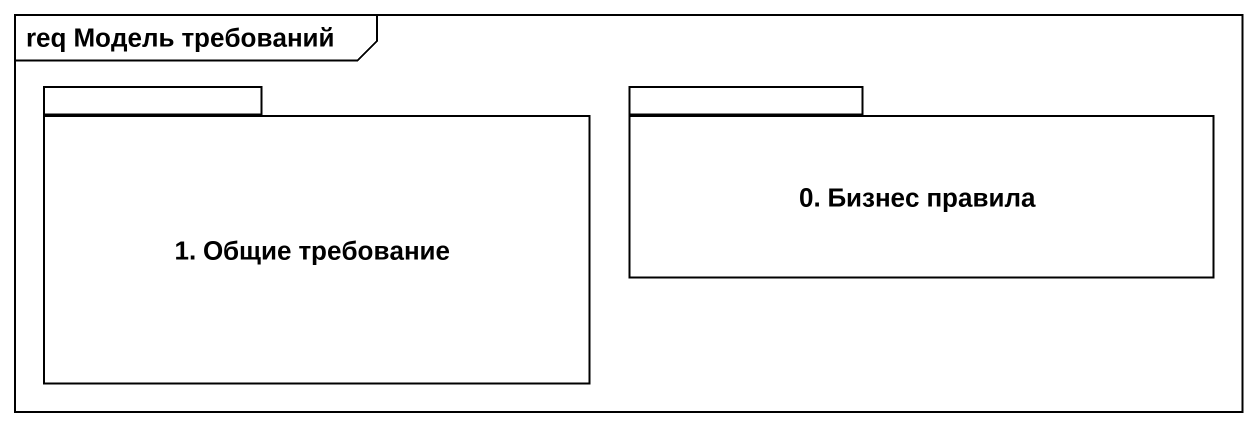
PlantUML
@startuml
mainframe req Модель требований
package "1. Общие требование" as p1_Общие_требование {
}
package "0. Бизнес правила" as p0_Бизнес_правила {
}
@enduml
